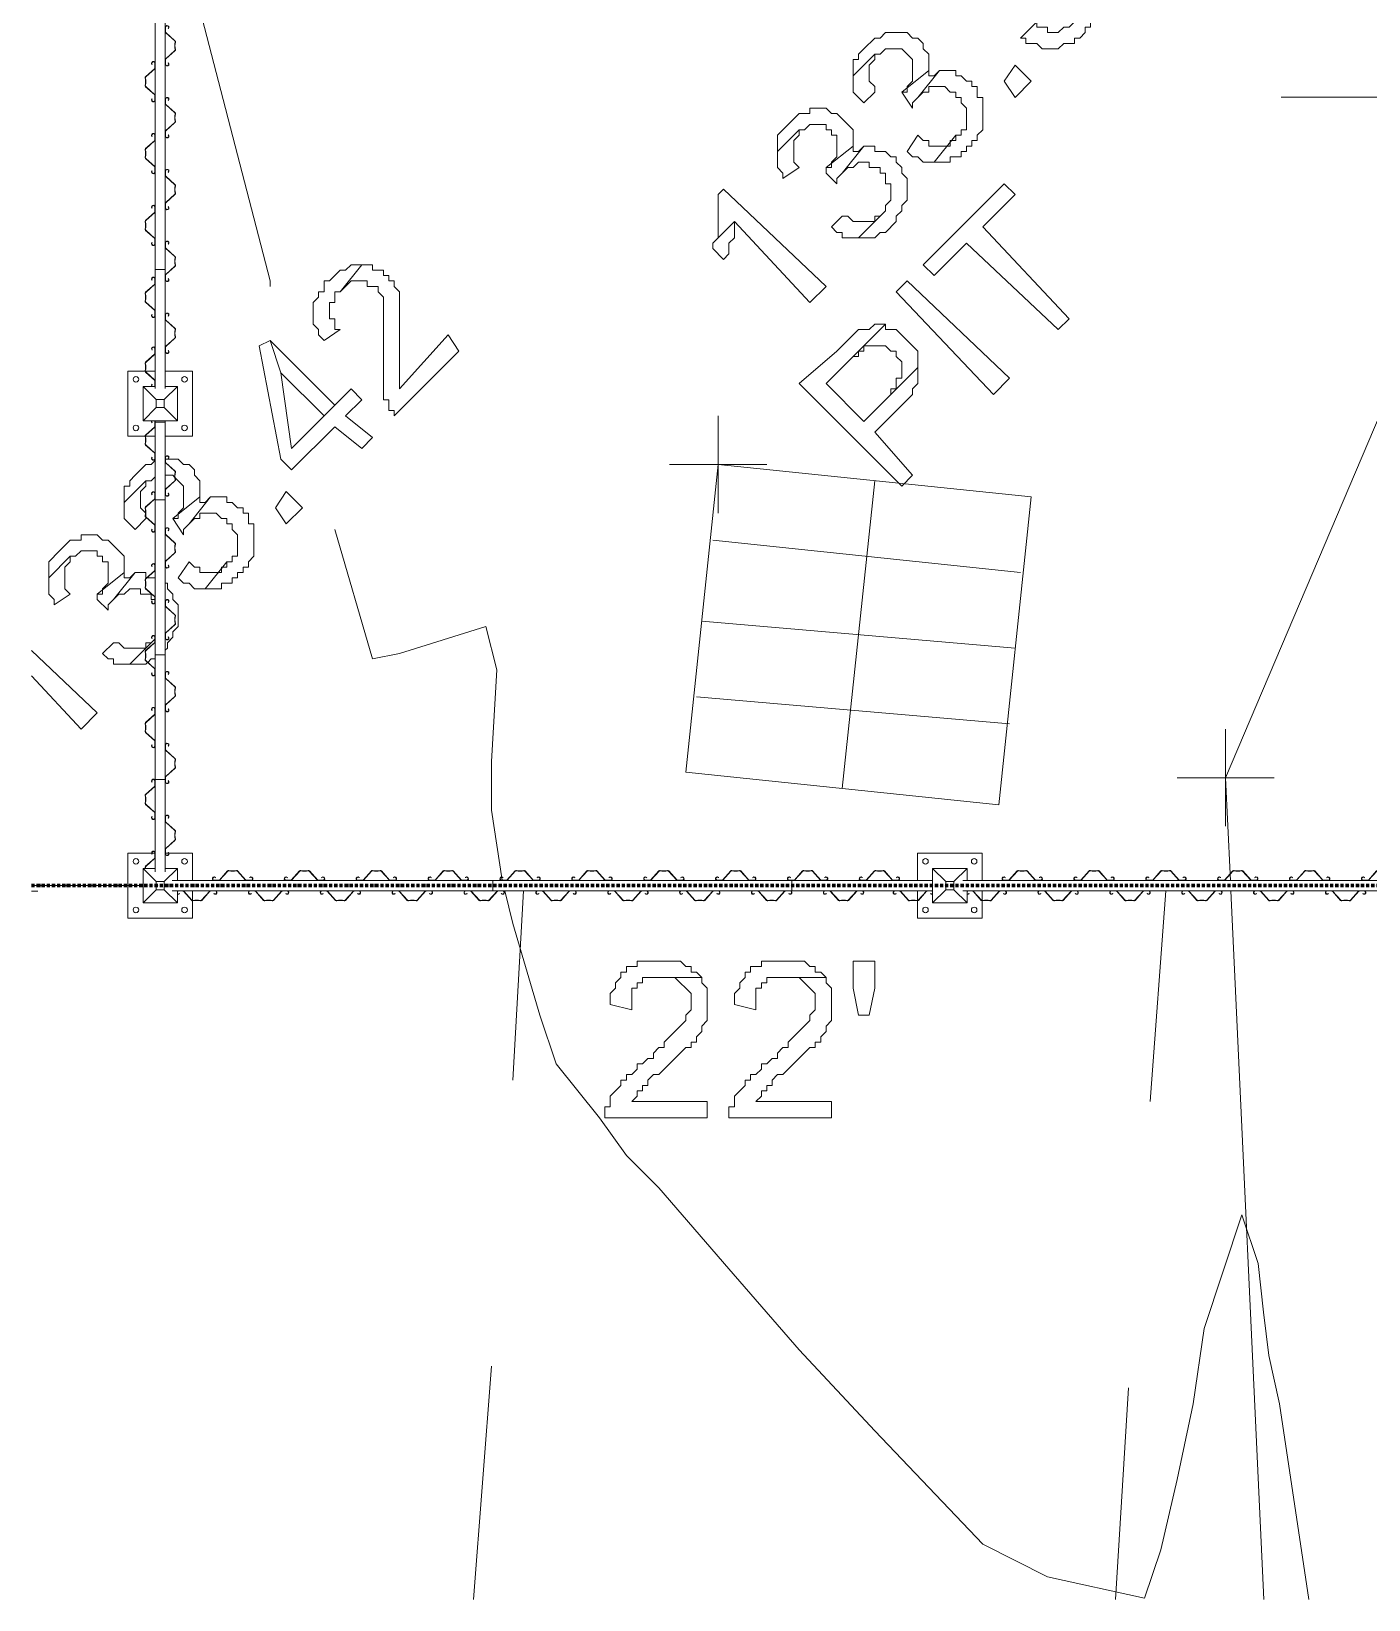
# Model space of a CAD drawing. Header units: millimetres. Extents: x -3370 to 37592, y -25802 to 13127.
# Drawn here: x -3370 to 824, y -12431 to -7512 of the extents above; entities that cross this region are included whole.
import ezdxf

# ---------------------------------------------------------------- set-up
doc = ezdxf.new("R2010")
doc.units = ezdxf.units.MM
doc.linetypes.add('Boundary', pattern=[16, 10, -3, 0, -3])
for name, color, linetype, lineweight in [('2 Hoop survey', 8, 'Continuous', 9), ('A-FLOR-HRAL', 11, 'Continuous', 9), ('C-PROP-LINE', 91, 'Boundary', 70), ('G-ANNO-TEXT', 231, 'Continuous', 9), ('默认', 18, 'Continuous', 9)]:
    doc.layers.add(name, color=color, linetype=linetype, lineweight=lineweight)

# ---------------------------------------------------------------- blocks, each defined once
blk = doc.blocks.new('2 Hoop survey-1260670-Lower Ground Floor')
at = {"layer": '默认', "color": 9}
for p, q in [((47213.7, 1470.4), (47213.7, 1165.6)), ((47213.7, 1318), (47061.3, 1318)), ((47213.7, 1318), (47366.1, 1318)), ((47603.1, 302.1), (47704.7, 1267.2)), ((45418.9, 1153.8), (45418.9, 1165.6)), ((47196.8, 1081), (48161.9, 979.4)), ((45448.2, 962.4), (45422.1, 962.4)), ((47162.9, 827), (48145, 742.3)), ((47146, 589.9), (48128, 505.3)), ((48805.3, 488.3), (48805.3, 183.6)), ((48805.3, 335.9), (48652.9, 335.9)), ((48805.3, 335.9), (48957.7, 335.9)), ((48820.4, 13.2), (48819.5, 33)), ((45410.1, -2.7), (45059.8, -2.7)), ((45059.8, -19.6), (45080.2, -19.6)), ((46603.2, -18.6), (46570.3, -612.3)), ((48617.9, -18.6), (48568.3, -680)), ((48925.6, -2242), (48821.9, -18.6)), ((46502.5, -1509.7), (46446.2, -2242)), ((48500.6, -1577.4), (48459.7, -2242))]:
    blk.add_line(p, q, dxfattribs=at)
at = {"layer": '默认', "color": 9, "flags": 128}
for points in [[(45808.3, 1876.8), (45808.3, 1893.7), (45537.4, 2943.5), (45508.1, 3064.6)], [(48819.4, 34.1), (48805.3, 335.9), (49894.5, 2897.3)], [(45448.2, 1330.4), (45435.8, 1318), (45418.9, 1318), (45385, 1284.2)], [(45510.9, 1276.8), (45537.4, 1250.3), (45537.4, 1182.6), (45520.5, 1165.6), (45520.5, 1148.7), (45503.5, 1148.7), (45588.2, 1216.4), (45588.2, 1267.2), (45571.3, 1284.2), (45571.3, 1301.1), (45554.3, 1318), (45537.4, 1318), (45520.5, 1335), (45480.8, 1335)], [(45385, 1284.2), (45368.1, 1267.2), (45368.1, 1250.3), (45351.1, 1250.3), (45351.1, 1199.5), (45418.9, 1267.2), (45435.8, 1267.2), (45448.2, 1279.6)], [(45479.9, 1284.2), (45503.5, 1284.2), (45510, 1277.7)], [(45417.7, 1166.7), (45401.9, 1182.6), (45401.9, 1233.4), (45418.9, 1250.3), (45418.9, 1267.2), (45351.1, 1199.5)], [(45351.1, 1199.5), (45351.1, 1148.7), (45385, 1114.8), (45418.9, 1148.7), (45418.9, 1152.5)], [(46536.4, 14.2), (46502.5, 234.4), (46502.5, 386.7), (46519.5, 674.6), (46485.6, 810.1), (46214.7, 725.4), (46130, 708.5), (46011.5, 1114.8)], [(45385, 979.4), (45317.3, 894.7), (45334.2, 911.7), (45351.1, 911.7), (45368.1, 928.6), (45401.9, 928.6), (45401.9, 911.7), (45435.8, 911.7), (45435.8, 894.7), (45447.3, 894.7)], [(45421, 962.4), (45418.9, 962.4), (45418.9, 979.4), (45385, 979.4)], [(45479.9, 735.7), (45486.6, 742.3), (45486.6, 759.3), (45503.5, 776.2), (45503.5, 793.1), (45520.5, 810.1), (45520.5, 877.8), (45503.5, 894.7), (45503.5, 911.7), (45486.6, 928.6), (45486.6, 945.5), (45479.9, 945.5)], [(45447.3, 770.8), (45368.1, 691.5), (45418.9, 691.5), (45424.5, 697.2)], [(45059.8, 655.4), (45215.7, 488.3), (45266.5, 539.1), (45059.8, 734.9)], [(45424.9, 697.6), (45435.8, 708.5), (45448.2, 708.5)], [(49066.7, -2242), (48974.7, -1628.2), (48940.8, -1475.8), (48923.9, -1340.4), (48906.9, -1188), (48856.1, -1035.6), (48737.6, -1391.2), (48703.7, -1628.2), (48652.9, -1865.3), (48602.2, -2085.4), (48551.4, -2237.8), (48246.6, -2170), (48043.4, -2068.5), (47704.7, -1712.9), (47467.7, -1458.9), (47247.6, -1204.9), (47027.4, -950.9), (46925.8, -849.3), (46841.2, -730.8), (46705.7, -561.5), (46654.9, -409.1), (46570.3, -121.2), (46544.6, -18.6)]]:
    blk.add_lwpolyline(points, dxfattribs=at)
at = {"layer": '默认', "color": 9}
for points in [[(48212.7, 2706.5), (48161.9, 2655.7), (48178.8, 2655.7), (48178.8, 2638.8), (48212.7, 2638.8), (48229.6, 2621.8), (48280.4, 2621.8), (48297.4, 2638.8), (48331.2, 2638.8), (48331.2, 2655.7), (48348.2, 2655.7), (48365.1, 2672.6), (48365.1, 2689.6), (48382, 2689.6), (48382, 2706.5), (48399, 2723.4), (48399, 2774.2), (48314.3, 2689.6), (48297.4, 2689.6), (48280.4, 2672.6), (48246.6, 2672.6), (48246.6, 2689.6), (48212.7, 2689.6)], [(47670.9, 2621.8), (47653.9, 2604.9), (47653.9, 2588), (47637, 2588), (47637, 2537.2), (47704.7, 2604.9), (47721.7, 2604.9), (47738.6, 2621.8), (47789.4, 2621.8), (47823.3, 2588), (47823.3, 2520.2), (47806.3, 2503.3), (47806.3, 2486.4), (47789.4, 2486.4), (47874.1, 2554.1), (47874.1, 2604.9), (47857.1, 2621.8), (47857.1, 2638.8), (47840.2, 2655.7), (47823.3, 2655.7), (47806.3, 2672.6), (47738.6, 2672.6), (47721.7, 2655.7), (47704.7, 2655.7)], [(47637, 2537.2), (47637, 2486.4), (47670.9, 2452.5), (47704.7, 2486.4), (47704.7, 2503.3), (47687.8, 2520.2), (47687.8, 2571), (47704.7, 2588), (47704.7, 2604.9)], [(48145, 2469.4), (48111.1, 2520.2), (48145, 2571), (48195.8, 2520.2)], [(47789.4, 2486.4), (47823.3, 2435.6), (47823.3, 2452.5), (47840.2, 2469.4), (47907.9, 2554.1), (47891, 2537.2), (47874.1, 2537.2), (47874.1, 2554.1)], [(47907.9, 2554.1), (47840.2, 2469.4), (47857.1, 2486.4), (47874.1, 2486.4), (47874.1, 2503.3), (47924.9, 2503.3), (47941.8, 2486.4), (47958.7, 2486.4), (47958.7, 2469.4), (47975.7, 2469.4), (47975.7, 2452.5), (47992.6, 2435.6), (47992.6, 2367.8), (47975.7, 2367.8), (47975.7, 2350.9), (47958.7, 2350.9), (47891, 2266.2), (47941.8, 2266.2), (47941.8, 2283.2), (47975.7, 2283.2), (47975.7, 2300.1), (47992.6, 2300.1), (47992.6, 2317), (48009.5, 2317), (48009.5, 2334), (48026.4, 2334), (48026.4, 2350.9), (48043.4, 2367.8), (48043.4, 2469.4), (48026.4, 2469.4), (48026.4, 2503.3), (48009.5, 2503.3), (48009.5, 2520.2), (47992.6, 2520.2), (47975.7, 2537.2), (47958.7, 2537.2), (47958.7, 2554.1)], [(47433.8, 2384.8), (47400, 2350.9), (47400, 2300.1), (47467.7, 2367.8), (47484.6, 2367.8), (47501.5, 2384.8), (47552.3, 2384.8), (47552.3, 2367.8), (47569.3, 2367.8), (47569.3, 2350.9), (47586.2, 2350.9), (47586.2, 2283.2), (47569.3, 2266.2), (47569.3, 2249.3), (47552.3, 2249.3), (47637, 2317), (47637, 2367.8), (47586.2, 2418.6), (47569.3, 2418.6), (47552.3, 2435.6), (47501.5, 2435.6), (47501.5, 2418.6), (47467.7, 2418.6)], [(47400, 2300.1), (47400, 2249.3), (47416.9, 2232.4), (47416.9, 2215.4), (47467.7, 2249.3), (47450.7, 2266.2), (47450.7, 2334), (47467.7, 2350.9), (47467.7, 2367.8)], [(47552.3, 2232.4), (47586.2, 2198.5), (47586.2, 2215.4), (47603.1, 2232.4), (47670.9, 2317), (47653.9, 2300.1), (47637, 2300.1), (47637, 2317), (47552.3, 2249.3)], [(47670.9, 2317), (47603.1, 2232.4), (47620.1, 2249.3), (47637, 2249.3), (47653.9, 2266.2), (47687.8, 2266.2), (47687.8, 2249.3), (47721.7, 2249.3), (47721.7, 2232.4), (47738.6, 2232.4), (47738.6, 2198.5), (47755.5, 2198.5), (47755.5, 2147.7), (47738.6, 2130.8), (47738.6, 2113.9), (47653.9, 2029.2), (47704.7, 2029.2), (47721.7, 2046.1), (47738.6, 2046.1), (47772.5, 2080), (47772.5, 2096.9), (47789.4, 2113.9), (47789.4, 2130.8), (47806.3, 2147.7), (47806.3, 2215.4), (47789.4, 2232.4), (47789.4, 2249.3), (47772.5, 2266.2), (47772.5, 2283.2), (47755.5, 2283.2), (47738.6, 2300.1), (47704.7, 2300.1), (47704.7, 2317)], [(47840.2, 2350.9), (47806.3, 2300.1), (47823.3, 2283.2), (47840.2, 2283.2), (47857.1, 2266.2), (47891, 2266.2), (47958.7, 2350.9), (47958.7, 2334), (47941.8, 2334), (47941.8, 2317), (47874.1, 2317), (47874.1, 2334), (47857.1, 2334)], [(47230.6, 2181.6), (47213.7, 2164.6), (47213.7, 2029.2), (47264.5, 2080), (47501.5, 1826), (47552.3, 1876.8)], [(48111.1, 2198.5), (47857.1, 1944.5), (47891, 1910.7), (47992.6, 2012.3), (48280.4, 1741.3), (48314.3, 1775.2), (48043.4, 2063.1), (48145, 2164.6)], [(47213.7, 2029.2), (47196.8, 2012.3), (47196.8, 1995.3), (47230.6, 1961.5), (47247.6, 1978.4), (47247.6, 2012.3), (47264.5, 2029.2), (47264.5, 2080)], [(47603.1, 2096.9), (47569.3, 2063.1), (47586.2, 2046.1), (47603.1, 2046.1), (47603.1, 2029.2), (47653.9, 2029.2), (47721.7, 2096.9), (47704.7, 2096.9), (47704.7, 2080), (47637, 2080), (47620.1, 2096.9)], [(45994.6, 1893.7), (45977.6, 1893.7), (45977.6, 1859.9), (45960.7, 1859.9), (45960.7, 1842.9), (45943.8, 1826), (45943.8, 1758.3), (45960.7, 1741.3), (45960.7, 1724.4), (45977.6, 1707.5), (46028.4, 1741.3), (46011.5, 1741.3), (46011.5, 1775.2), (45994.6, 1775.2), (45994.6, 1826), (46011.5, 1826), (46011.5, 1859.9), (46028.4, 1859.9), (46096.2, 1944.5), (46062.3, 1944.5), (46045.4, 1927.6), (46028.4, 1927.6)], [(46096.2, 1944.5), (46028.4, 1859.9), (46062.3, 1893.7), (46113.1, 1893.7), (46113.1, 1876.8), (46147, 1876.8), (46147, 1859.9), (46163.9, 1842.9), (46163.9, 1521.2), (46180.8, 1521.2), (46180.8, 1487.4), (46197.8, 1487.4), (46197.8, 1470.4), (46400.9, 1673.6), (46367.1, 1724.4), (46214.7, 1555.1), (46214.7, 1859.9), (46197.8, 1876.8), (46197.8, 1893.7), (46180.8, 1893.7), (46180.8, 1910.7), (46163.9, 1910.7), (46163.9, 1927.6), (46130, 1927.6), (46130, 1944.5)], [(48077.2, 1538.1), (47772.5, 1859.9), (47806.3, 1893.7), (48128, 1588.9)], [(47586.2, 1673.6), (47467.7, 1572), (47789.4, 1250.3), (47823.3, 1284.2), (47704.7, 1419.6), (47823.3, 1538.1), (47823.3, 1555.1), (47840.2, 1572), (47840.2, 1622.8), (47670.9, 1453.5), (47552.3, 1572), (47738.6, 1758.3), (47704.7, 1758.3), (47687.8, 1741.3), (47653.9, 1741.3)], [(47738.6, 1758.3), (47637, 1656.7), (47653.9, 1656.7), (47653.9, 1673.6), (47670.9, 1673.6), (47670.9, 1690.5), (47738.6, 1690.5), (47755.5, 1673.6), (47772.5, 1673.6), (47772.5, 1656.7), (47789.4, 1639.7), (47789.4, 1588.9), (47772.5, 1588.9), (47772.5, 1555.1), (47755.5, 1555.1), (47755.5, 1538.1), (47840.2, 1622.8), (47840.2, 1673.6), (47772.5, 1741.3), (47738.6, 1741.3)], [(45808.3, 1707.5), (45842.2, 1605.9), (45977.6, 1470.4), (46011.5, 1504.3), (45808.3, 1707.5), (45774.4, 1690.5), (45842.2, 1335), (45876, 1301.1), (46011.5, 1436.6), (46096.2, 1368.8), (46130, 1402.7), (46045.4, 1470.4), (46096.2, 1521.2), (46062.3, 1555.1), (45876, 1368.8), (45842.2, 1605.9)], [(48195.8, 1216.4), (47213.7, 1318), (47112.1, 352.9), (48094.2, 251.3)], [(45859.1, 1131.8), (45825.2, 1182.6), (45859.1, 1233.4), (45909.9, 1182.6)], [(45503.5, 1148.7), (45537.4, 1097.9), (45537.4, 1114.8), (45554.3, 1131.8), (45622, 1216.4), (45605.1, 1199.5), (45588.2, 1199.5), (45588.2, 1216.4)], [(45622, 1216.4), (45554.3, 1131.8), (45571.3, 1148.7), (45588.2, 1148.7), (45588.2, 1165.6), (45639, 1165.6), (45655.9, 1148.7), (45672.8, 1148.7), (45672.8, 1131.8), (45689.8, 1131.8), (45689.8, 1114.8), (45706.7, 1097.9), (45706.7, 1030.2), (45689.8, 1030.2), (45689.8, 1013.2), (45672.8, 1013.2), (45605.1, 928.6), (45655.9, 928.6), (45655.9, 945.5), (45689.8, 945.5), (45689.8, 962.4), (45706.7, 962.4), (45706.7, 979.4), (45723.6, 979.4), (45723.6, 996.3), (45740.6, 996.3), (45740.6, 1013.2), (45757.5, 1030.2), (45757.5, 1131.8), (45740.6, 1131.8), (45740.6, 1165.6), (45723.6, 1165.6), (45723.6, 1182.6), (45706.7, 1182.6), (45689.8, 1199.5), (45672.8, 1199.5), (45672.8, 1216.4)], [(45147.9, 1047.1), (45114.1, 1013.2), (45114.1, 962.4), (45181.8, 1030.2), (45198.7, 1030.2), (45215.7, 1047.1), (45266.5, 1047.1), (45266.5, 1030.2), (45283.4, 1030.2), (45283.4, 1013.2), (45300.3, 1013.2), (45300.3, 945.5), (45283.4, 928.6), (45283.4, 911.7), (45266.5, 911.7), (45351.1, 979.4), (45351.1, 1030.2), (45300.3, 1081), (45283.4, 1081), (45266.5, 1097.9), (45215.7, 1097.9), (45215.7, 1081), (45181.8, 1081)], [(45114.1, 962.4), (45114.1, 911.7), (45131, 894.7), (45131, 877.8), (45181.8, 911.7), (45164.9, 928.6), (45164.9, 996.3), (45181.8, 1013.2), (45181.8, 1030.2)], [(45554.3, 1013.2), (45520.5, 962.4), (45537.4, 945.5), (45554.3, 945.5), (45571.3, 928.6), (45605.1, 928.6), (45672.8, 1013.2), (45672.8, 996.3), (45655.9, 996.3), (45655.9, 979.4), (45588.2, 979.4), (45588.2, 996.3), (45571.3, 996.3)], [(45266.5, 894.7), (45300.3, 860.9), (45300.3, 877.8), (45317.3, 894.7), (45385, 979.4), (45368.1, 962.4), (45351.1, 962.4), (45351.1, 979.4), (45266.5, 911.7)], [(45317.3, 759.3), (45283.4, 725.4), (45300.3, 708.5), (45317.3, 708.5), (45317.3, 691.5), (45368.1, 691.5), (45435.8, 759.3), (45418.9, 759.3), (45418.9, 742.3), (45351.1, 742.3), (45334.2, 759.3)], [(47027.4, -239.8), (46959.7, -239.8), (46959.7, -256.7), (46925.8, -256.7), (46925.8, -273.6), (46908.9, -273.6), (46908.9, -290.6), (46892, -307.5), (46892, -324.4), (46875, -341.3), (46875, -375.2), (46942.8, -392.1), (46942.8, -324.4), (46959.7, -324.4), (46959.7, -307.5), (46976.6, -307.5), (46976.6, -290.6), (47162.9, -290.6), (47146, -273.6), (47129, -273.6), (47129, -256.7), (47112.1, -256.7), (47095.2, -239.8)], [(47416.9, -239.8), (47349.2, -239.8), (47349.2, -256.7), (47315.3, -256.7), (47315.3, -273.6), (47298.4, -273.6), (47298.4, -290.6), (47281.4, -307.5), (47281.4, -324.4), (47264.5, -341.3), (47264.5, -375.2), (47332.2, -392.1), (47332.2, -324.4), (47349.2, -324.4), (47349.2, -307.5), (47366.1, -307.5), (47366.1, -290.6), (47552.3, -290.6), (47535.4, -273.6), (47518.5, -273.6), (47518.5, -256.7), (47501.5, -256.7), (47484.6, -239.8)], [(47653.9, -409.1), (47637, -324.4), (47637, -239.8), (47704.7, -239.8), (47704.7, -324.4), (47687.8, -409.1)], [(47162.9, -290.6), (47078.2, -290.6), (47129, -341.3), (47129, -392.1), (47112.1, -409.1), (47112.1, -426), (47044.4, -493.7), (47044.4, -510.7), (47027.4, -510.7), (47010.5, -527.6), (47010.5, -544.5), (46993.6, -544.5), (46976.6, -561.5), (46959.7, -561.5), (46959.7, -578.4), (46942.8, -595.3), (46925.8, -595.3), (46925.8, -612.3), (46908.9, -612.3), (46908.9, -629.2), (46875, -663.1), (46875, -696.9), (46858.1, -696.9), (46858.1, -730.8), (47179.8, -730.8), (47179.8, -680), (46942.8, -680), (46959.7, -663.1), (46959.7, -646.1), (46976.6, -646.1), (46976.6, -629.2), (46993.6, -629.2), (46993.6, -612.3), (47010.5, -595.3), (47027.4, -595.3), (47112.1, -510.7), (47129, -510.7), (47129, -493.7), (47146, -493.7), (47146, -476.8), (47162.9, -459.9), (47162.9, -442.9), (47179.8, -426), (47179.8, -324.4), (47162.9, -307.5)], [(47552.3, -290.6), (47467.7, -290.6), (47518.5, -341.3), (47518.5, -392.1), (47501.5, -409.1), (47501.5, -426), (47433.8, -493.7), (47433.8, -510.7), (47416.9, -510.7), (47400, -527.6), (47400, -544.5), (47383, -544.5), (47366.1, -561.5), (47349.2, -561.5), (47349.2, -578.4), (47332.2, -595.3), (47315.3, -595.3), (47315.3, -612.3), (47298.4, -612.3), (47298.4, -629.2), (47264.5, -663.1), (47264.5, -696.9), (47247.6, -696.9), (47247.6, -730.8), (47569.3, -730.8), (47569.3, -680), (47332.2, -680), (47349.2, -663.1), (47349.2, -646.1), (47366.1, -646.1), (47366.1, -629.2), (47383, -629.2), (47383, -612.3), (47400, -595.3), (47416.9, -595.3), (47501.5, -510.7), (47518.5, -510.7), (47518.5, -493.7), (47535.4, -493.7), (47535.4, -476.8), (47552.3, -459.9), (47552.3, -442.9), (47569.3, -426), (47569.3, -324.4), (47552.3, -307.5)]]:
    blk.add_lwpolyline(points, close=True, dxfattribs=at)
blk = doc.blocks.new('栏杆扶手 - Surface-Mounted Corner-1798710-Lower Ground Floor')
at = {"layer": 'A-FLOR-HRAL'}
for p, q in [((-16.646, 101.6), (-101.6, 101.6)), ((-101.6, 101.6), (-101.6, -101.6)), ((101.6, 101.6), (16.629, 101.6)), ((101.6, 15.875), (101.6, 101.6)), ((-53.975, 53.975), (-15.875, 53.975)), ((-53.975, 53.975), (-12.7, 12.7)), ((-53.975, -53.975), (-53.975, 53.975)), ((-15.875, 53.975), (-53.975, 53.975)), ((-53.975, 53.975), (-53.975, -53.975)), ((12.7, 12.7), (53.975, 53.975)), ((15.875, 53.975), (53.975, 53.975)), ((53.975, 53.975), (15.875, 53.975)), ((53.975, 53.975), (53.975, 15.875)), ((53.975, 15.875), (53.975, 53.975)), ((12.7, 12.7), (-12.7, 12.7)), ((-12.7, 12.7), (-12.7, -12.7)), ((12.7, -12.7), (12.7, 12.7)), ((-53.975, -53.975), (-12.7, -12.7)), ((-12.7, -12.7), (12.7, -12.7)), ((53.975, -53.975), (12.7, -12.7)), ((53.975, -15.875), (53.975, -53.975)), ((53.975, -53.975), (53.975, -15.875)), ((101.6, -101.6), (101.6, -15.875)), ((53.975, -53.975), (-53.975, -53.975)), ((-53.975, -53.975), (53.975, -53.975)), ((-101.6, -101.6), (101.6, -101.6))]:
    blk.add_line(p, q, dxfattribs=at)
for centre, start, end in [((-76.2, 76.2), 0, 180), ((-76.2, 76.2), 180, 0), ((76.2, 76.2), 0, 180), ((76.2, 76.2), 180, 0), ((-76.2, -76.2), 0, 180), ((-76.2, -76.2), 180, 0), ((76.2, -76.2), 0, 180), ((76.2, -76.2), 180, 0)]:
    blk.add_arc(centre, 8.731, start, end, dxfattribs=at)
blk = doc.blocks.new('栏杆扶手 - Left Side-1798714-Lower Ground Floor')
at = {"layer": 'A-FLOR-HRAL'}
for p, q in [((-15.9, 57.8), (-15.9, 43.2)), ((-15.1, 43.2), (-15.1, 57.8)), ((-6.8, 54.4), (-6.2, 53.8)), ((-14.8, 40.8), (13.9, 15.1)), ((14.4, 15.7), (-14.3, 41.4)), ((-15.9, -43.2), (-15.9, -57.8)), ((-15.1, -57.8), (-15.1, -43.2)), ((13.9, -15.1), (-14.8, -40.8)), ((-14.3, -41.4), (14.4, -15.7)), ((-6.2, -53.8), (-6.8, -54.4))]:
    blk.add_line(p, q, dxfattribs=at)
for centre, radius, start, end in [((-10.2, 57.8), 5.65, 314.7405, 180), ((-10.2, 57.8), 4.86, 314.6981, 180), ((-12.7, 43.2), 3.17, 180, 228.1542), ((-12.7, 43.2), 2.38, 180, 228.1529), ((64.6, 0), 51, 166.5129, 193.4871), ((11.9, 12.6), 3.18, 346.5129, 50.7843), ((11.9, 12.6), 3.97, 346.5129, 50.7843), ((64.6, 0), 50.2, 166.5129, 193.4871), ((-12.7, -43.2), 3.17, 131.8458, 180), ((-12.7, -43.2), 2.38, 131.8471, 180), ((11.9, -12.6), 3.17, 309.2157, 13.4871), ((11.9, -12.6), 3.97, 309.2157, 13.4871), ((-10.2, -57.8), 5.65, 180, 45.2595), ((-10.2, -57.8), 4.86, 180, 45.3019)]:
    blk.add_arc(centre, radius, start, end, dxfattribs=at)
blk = doc.blocks.new('栏杆扶手 - Right Side-V1-Lower Ground Floor')
at = {"layer": 'A-FLOR-HRAL'}
for p, q in [((6.2, 53.8), (6.8, 54.4)), ((15.1, 57.8), (15.1, 43.2)), ((15.9, 43.2), (15.9, 57.8)), ((14.3, 41.4), (-14.4, 15.7)), ((-13.9, 15.1), (14.8, 40.8)), ((-14.4, -15.7), (14.3, -41.4)), ((14.8, -40.8), (-13.9, -15.1)), ((15.1, -43.2), (15.1, -57.8)), ((15.9, -57.8), (15.9, -43.2)), ((6.8, -54.4), (6.2, -53.8))]:
    blk.add_line(p, q, dxfattribs=at)
for centre, radius, start, end in [((10.2, 57.8), 5.65, 360, 225.2595), ((10.2, 57.8), 4.86, 0, 225.3019), ((-11.9, 12.6), 3.97, 129.2157, 193.4871), ((-64.6, 0), 50.2, 346.5129, 13.4871), ((-11.9, 12.6), 3.17, 129.2157, 193.4871), ((-64.6, 0), 51, 346.5129, 13.4871), ((12.7, 43.2), 2.38, 311.8471, 0), ((12.7, 43.2), 3.17, 311.8458, 0), ((-11.9, -12.6), 3.97, 166.5129, 230.7843), ((-11.9, -12.6), 3.18, 166.5129, 230.7843), ((12.7, -43.2), 2.38, 0, 48.1529), ((12.7, -43.2), 3.17, 0, 48.1542), ((10.2, -57.8), 5.65, 134.7405, 360), ((10.2, -57.8), 4.86, 134.6981, 0)]:
    blk.add_arc(centre, radius, start, end, dxfattribs=at)
blk = doc.blocks.new('栏杆扶手 - Right Side-V2-Lower Ground Floor')
at = {"layer": 'A-FLOR-HRAL'}
for p, q in [((6.2, 53.8), (6.8, 54.4)), ((15.1, 57.8), (15.1, 43.2)), ((15.9, 43.2), (15.9, 57.8)), ((14.3, 41.4), (-14.4, 15.7)), ((-13.9, 15.1), (14.8, 40.8)), ((-14.4, -15.7), (14.3, -41.4)), ((14.8, -40.8), (-13.9, -15.1)), ((15.1, -43.2), (15.1, -57.8)), ((15.9, -57.8), (15.9, -43.2)), ((6.8, -54.4), (6.2, -53.8))]:
    blk.add_line(p, q, dxfattribs=at)
for centre, radius, start, end in [((10.2, 57.8), 5.65, 360, 225.2595), ((10.2, 57.8), 4.86, 0, 225.3019), ((-11.9, 12.6), 3.97, 129.2157, 193.4871), ((-64.6, 0), 50.2, 346.5129, 13.4871), ((-11.9, 12.6), 3.17, 129.2157, 193.4871), ((-64.6, 0), 51, 346.5129, 13.4871), ((12.7, 43.2), 2.38, 311.8471, 0), ((12.7, 43.2), 3.17, 311.8458, 0), ((-11.9, -12.6), 3.97, 166.5129, 230.7843), ((-11.9, -12.6), 3.18, 166.5129, 230.7843), ((12.7, -43.2), 2.38, 0, 48.1529), ((12.7, -43.2), 3.17, 0, 48.1542), ((10.2, -57.8), 5.65, 134.7405, 205.1341), ((10.2, -57.8), 4.86, 134.6981, 205.1049), ((10.2, -57.8), 4.86, 331.8373, 0), ((10.2, -57.8), 5.65, 345.9213, 360)]:
    blk.add_arc(centre, radius, start, end, dxfattribs=at)
blk = doc.blocks.new('栏杆扶手 - Surface-Mounted Center-V7-Lower Ground Floor')
at = {"layer": 'A-FLOR-HRAL'}
for p, q in [((-15.875, 101.6), (-101.6, 101.6)), ((-101.6, 101.6), (-101.6, -101.6)), ((101.6, 101.6), (15.875, 101.6)), ((101.6, -101.6), (101.6, 101.6)), ((-53.975, 53.975), (-15.875, 53.975)), ((-53.975, 53.975), (-12.7, 12.7)), ((-53.975, -53.975), (-53.975, 53.975)), ((-15.875, 53.975), (-53.975, 53.975)), ((-53.975, 53.975), (-53.975, -53.975)), ((12.7, 12.7), (53.975, 53.975)), ((15.875, 53.975), (53.975, 53.975)), ((53.975, 53.975), (15.875, 53.975)), ((53.975, 53.975), (53.975, -53.975)), ((53.975, -53.975), (53.975, 53.975)), ((12.7, 12.7), (-12.7, 12.7)), ((-12.7, 12.7), (-12.7, -12.7)), ((12.7, -12.7), (12.7, 12.7)), ((-53.975, -53.975), (-12.7, -12.7)), ((-12.7, -12.7), (12.7, -12.7)), ((53.975, -53.975), (12.7, -12.7)), ((53.975, -53.975), (-53.975, -53.975)), ((-53.975, -53.975), (53.975, -53.975)), ((-101.6, -101.6), (-15.875, -101.6)), ((15.875, -101.6), (101.6, -101.6))]:
    blk.add_line(p, q, dxfattribs=at)
for centre, start, end in [((-76.2, 76.2), 0, 180), ((-76.2, 76.2), 180, 0), ((76.2, 76.2), 0, 180), ((76.2, 76.2), 180, 0), ((-76.2, -76.2), 0, 180), ((-76.2, -76.2), 180, 0), ((76.2, -76.2), 0, 180), ((76.2, -76.2), 180, 0)]:
    blk.add_arc(centre, 8.731, start, end, dxfattribs=at)
blk = doc.blocks.new('栏杆扶手 - Right Side-1798712-Lower Ground Floor')
at = {"layer": 'A-FLOR-HRAL'}
for p, q in [((6.2, 53.8), (6.8, 54.4)), ((15.1, 57.8), (15.1, 43.2)), ((15.9, 43.2), (15.9, 57.8)), ((14.3, 41.4), (-14.4, 15.7)), ((-13.9, 15.1), (14.8, 40.8)), ((-14.4, -15.7), (14.3, -41.4)), ((14.8, -40.8), (-13.9, -15.1)), ((15.1, -43.2), (15.1, -57.8)), ((15.9, -57.8), (15.9, -43.2)), ((6.8, -54.4), (6.2, -53.8))]:
    blk.add_line(p, q, dxfattribs=at)
for centre, radius, start, end in [((10.2, 57.8), 5.65, 154.8659, 225.2595), ((10.2, 57.8), 4.86, 154.8951, 225.3019), ((10.2, 57.8), 4.86, 0, 28.1627), ((10.2, 57.8), 5.65, 360, 14.0787), ((-11.9, 12.6), 3.97, 129.2157, 193.4871), ((-64.6, 0), 50.2, 346.5129, 13.4871), ((-11.9, 12.6), 3.17, 129.2157, 193.4871), ((-64.6, 0), 51, 346.5129, 13.4871), ((12.7, 43.2), 2.38, 311.8471, 0), ((12.7, 43.2), 3.17, 311.8458, 0), ((-11.9, -12.6), 3.97, 166.5129, 230.7843), ((-11.9, -12.6), 3.18, 166.5129, 230.7843), ((12.7, -43.2), 2.38, 0, 48.1529), ((12.7, -43.2), 3.17, 0, 48.1542), ((10.2, -57.8), 5.65, 134.7405, 360), ((10.2, -57.8), 4.86, 134.6981, 0)]:
    blk.add_arc(centre, radius, start, end, dxfattribs=at)
blk = doc.blocks.new('栏杆扶手 - Right Side-V8-Lower Ground Floor')
at = {"layer": 'A-FLOR-HRAL'}
for p, q in [((6.2, 53.8), (6.8, 54.4)), ((15.1, 57.8), (15.1, 43.2)), ((15.9, 43.2), (15.9, 57.8)), ((14.3, 41.4), (-14.4, 15.7)), ((-13.9, 15.1), (14.8, 40.8))]:
    blk.add_line(p, q, dxfattribs=at)
for centre, radius, start, end in [((10.2, 57.8), 5.65, 360, 225.2595), ((10.2, 57.8), 4.86, 0, 225.3019), ((-11.9, 12.6), 3.97, 129.2157, 193.4871), ((-64.6, 0), 50.2, 10.2187, 13.4871), ((-11.9, 12.6), 3.17, 129.2157, 193.4871), ((-64.6, 0), 51, 10.0597, 13.4871), ((12.7, 43.2), 2.38, 311.8471, 0), ((12.7, 43.2), 3.17, 311.8458, 0)]:
    blk.add_arc(centre, radius, start, end, dxfattribs=at)
blk = doc.blocks.new('栏杆扶手 - Surface-Mounted Center-1798717-Lower Ground Floor')
at = {"layer": 'A-FLOR-HRAL'}
for p, q in [((-15.875, 101.6), (-101.6, 101.6)), ((-101.6, 101.6), (-101.6, -101.6)), ((101.6, 101.6), (15.875, 101.6)), ((101.6, -101.6), (101.6, 101.6)), ((-53.975, 53.975), (53.975, 53.975)), ((-53.975, 53.975), (-12.7, 12.7)), ((-53.975, -53.975), (-53.975, 53.975)), ((53.975, 53.975), (-53.975, 53.975)), ((-53.975, 53.975), (-53.975, -53.975)), ((12.7, 12.7), (53.975, 53.975)), ((53.975, 53.975), (53.975, -53.975)), ((53.975, -53.975), (53.975, 53.975)), ((12.7, 12.7), (-12.7, 12.7)), ((-12.7, 12.7), (-12.7, -12.7)), ((12.7, -12.7), (12.7, 12.7)), ((-53.975, -53.975), (-12.7, -12.7)), ((-12.7, -12.7), (12.7, -12.7)), ((53.975, -53.975), (12.7, -12.7)), ((-15.875, -53.975), (-53.975, -53.975)), ((-53.975, -53.975), (-15.875, -53.975)), ((53.975, -53.975), (15.875, -53.975)), ((15.875, -53.975), (53.975, -53.975)), ((-101.6, -101.6), (-15.875, -101.6)), ((15.875, -101.6), (101.6, -101.6))]:
    blk.add_line(p, q, dxfattribs=at)
for centre, start, end in [((-76.2, 76.2), 0, 180), ((-76.2, 76.2), 180, 0), ((76.2, 76.2), 0, 180), ((76.2, 76.2), 180, 0), ((-76.2, -76.2), 0, 180), ((-76.2, -76.2), 180, 0), ((76.2, -76.2), 0, 180), ((76.2, -76.2), 180, 0)]:
    blk.add_arc(centre, 8.731, start, end, dxfattribs=at)
blk = doc.blocks.new('栏杆扶手 - 栏杆扶手-2236474-Lower Ground Floor')
at = {"layer": 'A-FLOR-HRAL'}
for p, q in [((-2981.8, -8258.9), (-2981.8, -7141.5)), ((-2950.1, -8258.9), (-2950.1, -7141.5)), ((-2981.8, -8258.9), (-2950.1, -8258.9)), ((-2981.8, -8632.7), (-2981.8, -8258.9)), ((-2950.1, -8632.7), (-2950.1, -8258.9)), ((-2981.8, -8738.5), (-2981.8, -8733.8)), ((-2981.8, -8738.5), (-2950.1, -8738.5)), ((-2981.8, -8981.5), (-2981.8, -8738.5)), ((-2950.1, -8738.5), (-2950.1, -8733.8)), ((-2950.1, -8981.5), (-2950.1, -8738.5)), ((-2981.8, -8981.5), (-2950.1, -8981.5)), ((-2981.8, -9468.1), (-2981.8, -8981.5)), ((-2950.1, -9468.1), (-2950.1, -8981.5)), ((-2981.8, -9468.1), (-2950.1, -9468.1)), ((-2981.8, -9858.3), (-2981.8, -9468.1)), ((-2950.1, -9858.3), (-2950.1, -9468.1)), ((-2981.8, -9858.3), (-2950.1, -9858.3)), ((-2981.8, -10148.6), (-2981.8, -9858.3)), ((-2950.1, -10148.6), (-2950.1, -9858.3)), ((-1923.3, -10175.8), (-2929.1, -10175.8)), ((-1923.3, -10207.5), (-1923.3, -10175.8)), ((-985.1, -10175.8), (-1923.3, -10175.8)), ((-985.1, -10207.5), (-985.1, -10175.8)), ((-543.6, -10175.8), (-985.1, -10175.8)), ((1135.1, -10175.8), (-449.2, -10175.8)), ((-1923.3, -10207.5), (-2929.1, -10207.5)), ((-985.1, -10207.5), (-1923.3, -10207.5)), ((-543.6, -10207.5), (-985.1, -10207.5)), ((1135.1, -10207.5), (-449.2, -10207.5))]:
    blk.add_line(p, q, dxfattribs=at)
for name, p in [('栏杆扶手 - Left Side-1798714-Lower Ground Floor', (-2934.2, -7557.5)), ('栏杆扶手 - Right Side-V1-Lower Ground Floor', (-2997.8, -7670.2)), ('栏杆扶手 - Left Side-1798714-Lower Ground Floor', (-2934.2, -7782.9)), ('栏杆扶手 - Right Side-V1-Lower Ground Floor', (-2997.8, -7895.6)), ('栏杆扶手 - Left Side-1798714-Lower Ground Floor', (-2934.2, -8008.3)), ('栏杆扶手 - Right Side-V1-Lower Ground Floor', (-2997.8, -8121)), ('栏杆扶手 - Left Side-1798714-Lower Ground Floor', (-2934.2, -8233.7)), ('栏杆扶手 - Right Side-V1-Lower Ground Floor', (-2997.8, -8346.4)), ('栏杆扶手 - Left Side-1798714-Lower Ground Floor', (-2934.2, -8459.1)), ('栏杆扶手 - Right Side-V2-Lower Ground Floor', (-2997.8, -8565.5)), ('栏杆扶手 - Surface-Mounted Center-V7-Lower Ground Floor', (-2966, -8679.8)), ('栏杆扶手 - Right Side-1798712-Lower Ground Floor', (-2997.8, -8794.1)), ('栏杆扶手 - Left Side-1798714-Lower Ground Floor', (-2934.2, -8906.8)), ('栏杆扶手 - Right Side-V1-Lower Ground Floor', (-2997.8, -9019.5)), ('栏杆扶手 - Left Side-1798714-Lower Ground Floor', (-2934.2, -9132.2)), ('栏杆扶手 - Right Side-V1-Lower Ground Floor', (-2997.8, -9244.9)), ('栏杆扶手 - Left Side-1798714-Lower Ground Floor', (-2934.2, -9357.6)), ('栏杆扶手 - Right Side-V1-Lower Ground Floor', (-2997.8, -9470.3)), ('栏杆扶手 - Left Side-1798714-Lower Ground Floor', (-2934.2, -9583)), ('栏杆扶手 - Right Side-V1-Lower Ground Floor', (-2997.8, -9695.7)), ('栏杆扶手 - Left Side-1798714-Lower Ground Floor', (-2934.2, -9808.4)), ('栏杆扶手 - Right Side-V1-Lower Ground Floor', (-2997.8, -9921.1)), ('栏杆扶手 - Left Side-1798714-Lower Ground Floor', (-2934.2, -10033.8)), ('栏杆扶手 - Right Side-V8-Lower Ground Floor', (-2997.8, -10146.5)), ('栏杆扶手 - Surface-Mounted Corner-1798710-Lower Ground Floor', (-2966, -10191.6))]:
    blk.add_blockref(name, p)
at = {"rotation": 89.99999999999982}
for name, p in [('栏杆扶手 - Surface-Mounted Center-1798717-Lower Ground Floor', (-489.7, -10191.6)), ('栏杆扶手 - Left Side-1798714-Lower Ground Floor', (-2739, -10159.8)), ('栏杆扶手 - Left Side-1798714-Lower Ground Floor', (-2513.6, -10159.8)), ('栏杆扶手 - Left Side-1798714-Lower Ground Floor', (-2288.2, -10159.8)), ('栏杆扶手 - Left Side-1798714-Lower Ground Floor', (-2062.8, -10159.8)), ('栏杆扶手 - Left Side-1798714-Lower Ground Floor', (-1837.4, -10159.8)), ('栏杆扶手 - Left Side-1798714-Lower Ground Floor', (-1612, -10159.8)), ('栏杆扶手 - Left Side-1798714-Lower Ground Floor', (-1386.6, -10159.8)), ('栏杆扶手 - Left Side-1798714-Lower Ground Floor', (-1161.2, -10159.8)), ('栏杆扶手 - Left Side-1798714-Lower Ground Floor', (-935.8, -10159.8)), ('栏杆扶手 - Left Side-1798714-Lower Ground Floor', (-710.4, -10159.8)), ('栏杆扶手 - Left Side-1798714-Lower Ground Floor', (-262.7, -10159.8)), ('栏杆扶手 - Left Side-1798714-Lower Ground Floor', (-37.3, -10159.8)), ('栏杆扶手 - Left Side-1798714-Lower Ground Floor', (188.1, -10159.8)), ('栏杆扶手 - Left Side-1798714-Lower Ground Floor', (413.5, -10159.8)), ('栏杆扶手 - Left Side-1798714-Lower Ground Floor', (638.9, -10159.8)), ('栏杆扶手 - Left Side-1798714-Lower Ground Floor', (864.3, -10159.8)), ('栏杆扶手 - Right Side-1798712-Lower Ground Floor', (-2851.7, -10223.4)), ('栏杆扶手 - Right Side-V1-Lower Ground Floor', (-2626.3, -10223.4)), ('栏杆扶手 - Right Side-V1-Lower Ground Floor', (-2400.9, -10223.4)), ('栏杆扶手 - Right Side-V1-Lower Ground Floor', (-2175.5, -10223.4)), ('栏杆扶手 - Right Side-V1-Lower Ground Floor', (-1950.1, -10223.4)), ('栏杆扶手 - Right Side-V1-Lower Ground Floor', (-1724.7, -10223.4)), ('栏杆扶手 - Right Side-V1-Lower Ground Floor', (-1499.3, -10223.4)), ('栏杆扶手 - Right Side-V1-Lower Ground Floor', (-1273.9, -10223.4)), ('栏杆扶手 - Right Side-V1-Lower Ground Floor', (-1048.5, -10223.4)), ('栏杆扶手 - Right Side-V1-Lower Ground Floor', (-823.1, -10223.4)), ('栏杆扶手 - Right Side-V2-Lower Ground Floor', (-604, -10223.4)), ('栏杆扶手 - Right Side-1798712-Lower Ground Floor', (-375.4, -10223.4)), ('栏杆扶手 - Right Side-V1-Lower Ground Floor', (-150, -10223.4)), ('栏杆扶手 - Right Side-V1-Lower Ground Floor', (75.4, -10223.4)), ('栏杆扶手 - Right Side-V1-Lower Ground Floor', (300.8, -10223.4)), ('栏杆扶手 - Right Side-V1-Lower Ground Floor', (526.2, -10223.4)), ('栏杆扶手 - Right Side-V1-Lower Ground Floor', (751.6, -10223.4))]:
    blk.add_blockref(name, p, dxfattribs=at)
blk = doc.blocks.new('Family - ___-1140397-Lower Ground Floor')
at = {"layer": 'C-PROP-LINE'}
blk.add_line((-3370.2, -10191.6), (37591.9, -10191.6), dxfattribs=at)

msp = doc.modelspace()

# ---------------------------------------------------------------- linework, layer by layer
at = {"layer": 'G-ANNO-TEXT', "color": 7}
msp.add_line((1037.781, -7719.098), (549.294, -7719.098), dxfattribs=at)

# ---------------------------------------------------------------- block references
at = {"layer": '2 Hoop survey', "color": 9}
msp.add_blockref('2 Hoop survey-1260670-Lower Ground Floor', (-48430.024, -10188.937), dxfattribs=at)
at = {"layer": 'A-FLOR-HRAL'}
msp.add_blockref('栏杆扶手 - 栏杆扶手-2236474-Lower Ground Floor', (0, 0), dxfattribs=at)
at = {"layer": 'C-PROP-LINE'}
msp.add_blockref('Family - ___-1140397-Lower Ground Floor', (0, 0), dxfattribs=at)

doc.saveas('drawing.dxf')
